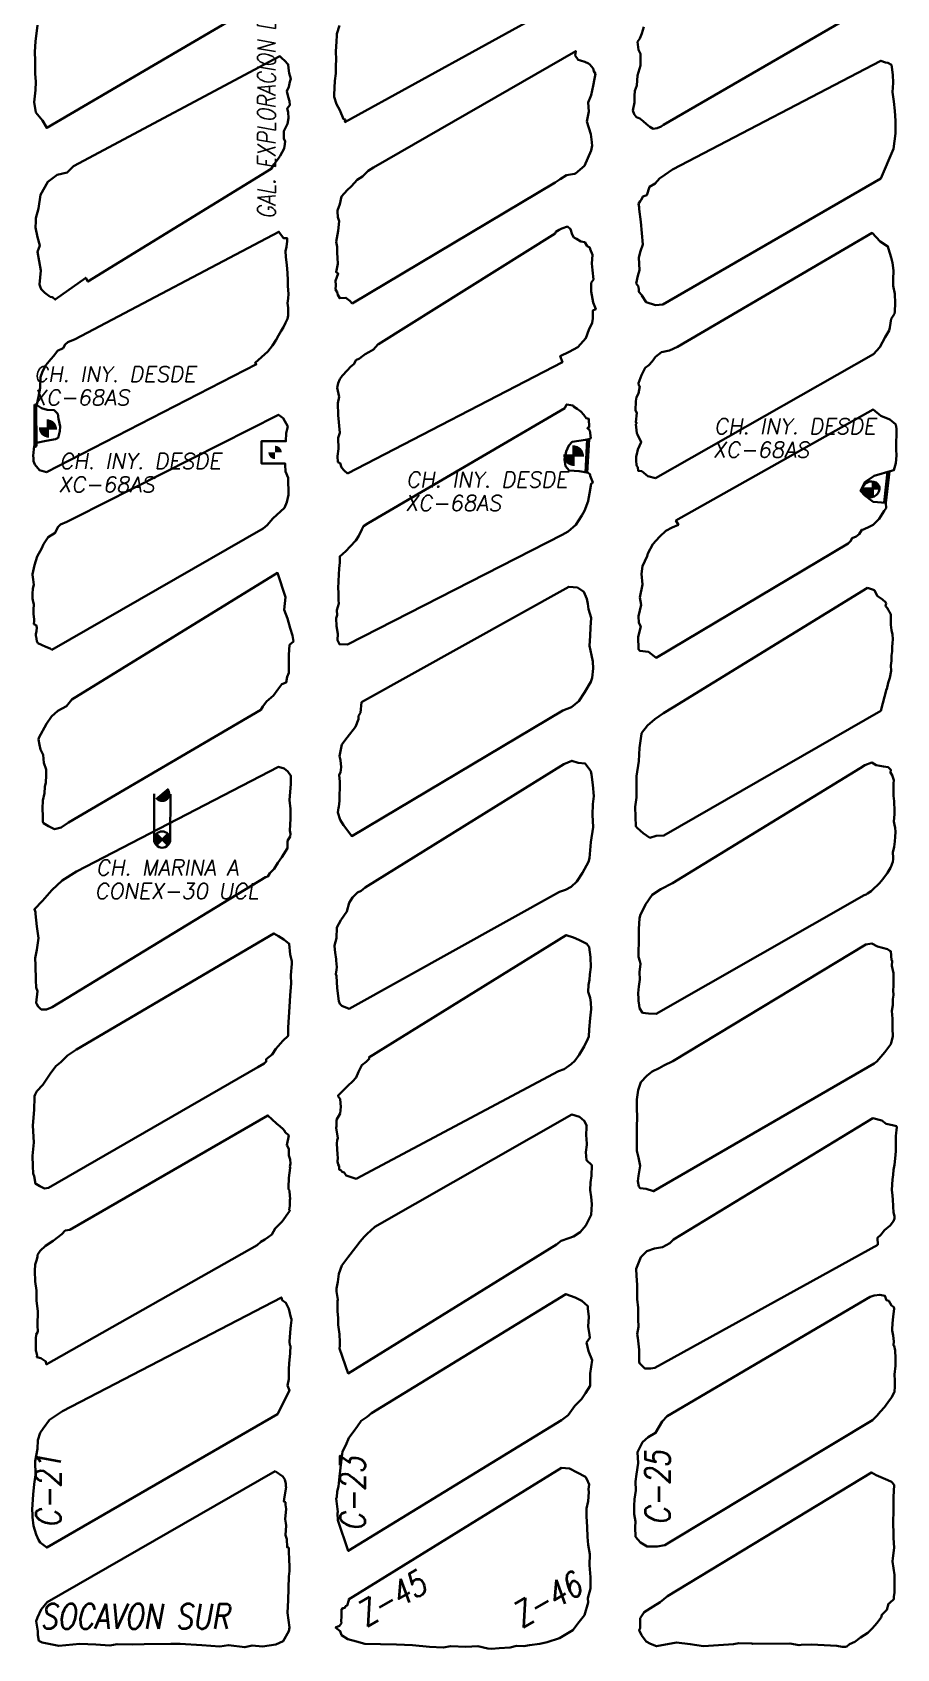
# Model space of a CAD drawing. Header units: millimetres. Extents: x -28 to 1943, y -5245 to 2752.
# Drawn here: x 468.4 to 565.8, y -802.4 to -620.3 of the extents above; entities that cross this region are included whole.
import ezdxf
from ezdxf.enums import TextEntityAlignment as Align

# ---------------------------------------------------------------- set-up
doc = ezdxf.new("R2010")
doc.units = ezdxf.units.MM
doc.linetypes.add('CONTINUA', pattern=[0])
doc.styles.add('ROMANS', font='romans.shx', dxfattribs={"width": 0.8})

msp = doc.modelspace()

# ---------------------------------------------------------------- hatches: boundary and pattern name
at = {"lineweight": 35}
for points in [[(470.113, -664.911), (471.113, -664.911, 0.4142136), (470.113, -663.911)], [(470.113, -664.911), (469.113, -664.911, 0.4142136), (470.113, -665.911)], [(528.237, -667.968, 0.0149729), (528.239, -668.037), (528.297, -668.336, 0.3221119), (529.39, -669.121), (529.39, -667.968)], [(530.543, -667.968, 0.4142136), (529.39, -666.815), (529.39, -667.968)], [(563.126, -671.674), (561.967, -671.674, 0.0172893), (561.951, -671.746, 0.1846857), (562.047, -672.26), (562.249, -672.475, 0.2221806), (563.126, -672.632)], [(563.126, -671.674), (563.885, -671.674, 0.271206), (563.498, -671.012, 0.0945277), (563.126, -670.888)]]:
    msp.add_hatch(color=256, dxfattribs=at).paths.add_polyline_path(points)
h = msp.add_hatch(color=256, dxfattribs=at)
h.paths.add_polyline_path([(495.731, -666.86), (495.731, -667.61), (496.481, -667.61, 0.4142136)])
h.paths.add_polyline_path([(495.731, -667.61), (494.981, -667.61, 0.4142136), (495.731, -668.36)])
h = msp.add_hatch(color=256, dxfattribs=at)
h.paths.add_polyline_path([(483.009, -706.106), (482.315, -706.703, 0.2180018), (483.007, -707.021)])
h.paths.add_polyline_path([(483.924, -706.106, 0.179509), (483.703, -705.509), (483.009, -706.106), (483.007, -707.021, 0.4147271)])
at = {"linetype": 'CONTINUA', "lineweight": 35}
h = msp.add_hatch(color=3, dxfattribs=at)
h.paths.add_polyline_path([(483, -711.24), (483, -711.24), (482.352, -710.594, 0.1983644), (482.085, -711.24, 0.1983644), (482.352, -711.886)])
h.paths.add_polyline_path([(483.648, -711.886, 0.1983644), (483.915, -711.24, 0.158497), (483.74, -710.702), (483, -711.24)])
h.paths.add_polyline_path([(483.74, -710.702, 0.0386522), (483.648, -710.594), (483, -711.24)])

# ---------------------------------------------------------------- linework, layer by layer
at = {"lineweight": 35}
for p, q in [((468.802, -662.254), (468.602, -662.208)), ((468.602, -662.208), (468.622, -667.03)), ((468.821, -666.913), (468.802, -662.254)), ((470.113, -665.911), (470.113, -663.911)), ((469.113, -664.911), (471.113, -664.911)), ((530.934, -666.164), (530.74, -669.86)), ((530.939, -669.895), (531.137, -666.115)), ((468.622, -667.03), (468.821, -666.913)), ((528.237, -667.968), (530.543, -667.968)), ((529.39, -669.121), (529.39, -666.815)), ((564.797, -669.808), (564.394, -673.265)), ((564.593, -673.281), (565.006, -669.749)), ((561.967, -671.674), (563.885, -671.674)), ((563.126, -672.632), (563.126, -670.888)), ((482.315, -706.703), (483.703, -705.509))]:
    msp.add_line(p, q, dxfattribs=at)
at = {"color": 3, "linetype": 'CONTINUA', "lineweight": 35}
for p, q in [((482.094, -706.104), (482.085, -711.238)), ((483.924, -706.108), (483.915, -711.242)), ((483.648, -711.886), (482.352, -710.594)), ((482.352, -711.886), (483.648, -710.594))]:
    msp.add_line(p, q, dxfattribs=at)
at = {"lineweight": 35}
for points in [[(468.945, -619.455), (468.716, -621.296), (468.631, -622.462), (468.661, -623.484), (468.669, -624.891), (468.737, -625.827), (468.712, -626.769), (468.558, -628.147), (468.752, -629.299), (469.514, -630.192), (469.982, -631.032), (494.583, -616.631)], [(503.003, -619.478), (502.702, -620.451), (502.703, -620.62), (502.676, -621.292), (502.578, -622.431), (502.603, -623.32), (502.596, -624.037), (502.572, -624.897), (502.472, -625.73), (502.45, -626.518), (502.385, -627.327), (502.404, -627.53), (502.656, -628.366), (503.018, -629.033), (503.43, -630.046), (503.654, -630.087), (503.604, -630.383), (527.402, -617.311)], [(537.3, -619.647), (537.1, -620.405), (536.88, -620.945), (536.59, -621.346), (536.729, -622.222), (536.931, -622.706), (536.955, -624.004), (536.6, -625.116), (536.536, -626.251), (536.285, -626.85), (536.27, -627.428), (536.271, -628.165), (536.074, -629.086), (536.213, -629.489), (536.454, -629.778), (536.5, -629.83), (536.869, -629.977), (537.23, -630.277), (537.595, -630.617), (537.99, -630.903), (538.359, -631.124), (538.809, -631.053), (539.257, -630.889), (539.514, -630.692), (562.399, -617.476)], [(473.343, -734.839), (473.339, -734.89), (472.344, -735.579), (471.568, -736.325), (471.015, -736.77), (470.359, -737.631), (469.545, -738.873), (468.884, -739.596), (468.674, -739.974), (468.594, -740.17), (468.6, -740.255), (468.555, -741.686), (468.425, -743.452), (468.517, -745.365), (468.378, -746.902), (468.428, -748.038), (468.458, -748.868), (468.576, -749.192), (468.735, -750.049), (468.825, -750.066), (469.189, -750.296), (469.731, -750.572), (470.199, -750.503), (493.802, -736.887), (494.507, -736.474), (494.74, -736.268), (494.743, -735.993), (495.42, -735.458), (495.83, -734.835), (496.608, -733.938), (497.199, -733.362), (497.225, -732.977), (497.204, -732.417), (497.34, -730.103), (497.428, -728.821), (497.55, -727.421), (497.492, -726.596), (497.496, -726.521), (497.605, -725.253), (497.616, -724.962), (497.449, -724.205), (497.334, -722.974), (496.706, -722.497), (496.128, -722.117), (495.606, -721.814), (473.339, -734.89), (473.339, -734.89), (473.339, -734.89)]]:
    msp.add_lwpolyline(points, dxfattribs=at)
for points in [[(470.355, -650.067), (469.777, -649.625), (469.35, -649.193), (469.26, -648.899), (469.186, -648.676), (469.331, -647.091), (468.961, -645.01), (469.203, -644.274), (468.928, -643.357), (468.735, -642.277), (468.763, -641.589), (468.77, -641.226), (469.045, -640.138), (469.264, -638.579), (470.102, -637.114), (471.177, -636.337), (472.273, -636.047), (473.02, -635.332), (496.277, -622.953), (496.452, -623.152), (496.877, -623.505), (497.149, -623.83), (497.219, -623.879), (497.228, -624.295), (497.318, -624.86), (497.49, -625.488), (497.405, -625.852), (497.281, -626.417), (497.071, -626.887), (497.194, -627.552), (497.362, -628.013), (497.381, -628.492), (497.095, -628.832), (497.219, -629.265), (497.257, -629.924), (497.117, -630.567), (496.712, -631.417), (496.709, -632.277), (496.864, -632.535), (496.847, -632.867), (496.749, -633.367), (496.317, -634.185), (496.094, -634.505), (495.629, -635.138), (495.307, -635.657), (474.628, -648.35), (474.377, -647.915), (470.942, -650.386), (470.667, -650.142), (470.611, -650.105)], [(504.409, -650.826), (527.309, -637.177), (527.871, -636.816), (528.579, -636.38), (529.511, -636.214), (529.596, -636.184), (530.62, -635.327), (531.014, -634.441), (531.392, -633.574), (531.486, -633.003), (531.445, -632.732), (531.449, -632.656), (531.34, -631.736), (530.899, -630.327), (531.094, -629.195), (531.043, -628.173), (531.356, -627.365), (531.609, -626.311), (531.744, -625.524), (531.85, -624.954), (531.686, -624.657), (531.614, -624.338), (531.209, -623.906), (531.061, -623.794), (530.672, -623.602), (530.159, -623.444), (529.891, -623.357), (529.571, -622.867), (529.643, -622.376), (506.823, -635.499), (506.239, -635.875), (505.586, -636.504), (504.97, -636.907), (504.332, -637.596), (503.847, -638.047), (503.225, -638.764), (503.015, -639.619), (502.774, -640.339), (502.761, -640.475), (502.825, -641.106), (502.97, -641.539), (502.837, -642.623), (502.639, -643.863), (502.716, -644.458), (502.746, -645.105), (502.762, -645.677), (502.808, -646.341), (502.614, -647.278), (502.851, -647.445), (502.532, -648.269), (502.584, -648.744), (502.56, -649.235), (502.728, -649.543), (502.802, -649.862), (503.015, -650.226), (503.713, -650.169), (504.178, -650.509)], [(539.44, -650.933), (564.018, -636.74), (565.478, -633.383), (565.674, -631.684), (565.708, -630.245), (565.629, -629.121), (565.5, -628.057), (565.334, -627.017), (565.428, -625.949), (565.376, -625.052), (565.268, -624.2), (565.251, -623.935), (564.836, -623.704), (564.544, -623.679), (564.054, -623.462), (540.541, -635.716), (539.677, -636.322), (539.084, -636.731), (538.608, -637.313), (537.947, -637.694), (537.65, -638.598), (537.207, -638.775), (537.066, -639.087), (536.887, -639.292), (536.708, -639.599), (536.78, -639.971), (536.789, -640.21), (536.963, -641.633), (537.09, -642.891), (537.203, -644.169), (536.921, -644.939), (536.751, -645.638), (536.842, -647.072), (536.643, -647.708), (536.457, -648.583), (536.721, -648.913), (536.744, -649.337), (536.73, -649.505), (537.093, -649.888), (537.077, -649.915), (537.58, -650.685), (538.641, -651.003)], [(469.951, -669.837), (469.951, -669.837), (493.627, -657.668), (493.472, -657.53), (494.907, -656.234), (495.449, -655.578), (495.846, -654.918), (496.102, -654.446), (496.419, -653.904), (496.663, -653.508), (496.914, -653.019), (497.118, -652.551), (497.21, -652.197), (497.202, -651.791), (497.199, -651.327), (497.137, -650.802), (497.189, -650.265), (497.247, -649.73), (497.178, -648.888), (497.157, -648.232), (497.146, -647.367), (497.039, -646.524), (496.947, -645.559), (496.911, -644.918), (497.007, -644.455), (497.077, -643.784), (497.104, -643.621), (497.086, -643.457), (496.67, -643.446), (496.164, -642.736), (473.2, -654.835), (472.38, -655.181), (472.054, -655.438), (471.82, -655.846), (471.193, -656.162), (470.8, -656.712), (470.451, -657.101), (469.889, -657.764), (469.494, -658.485), (469.279, -659.119), (469.235, -660.316), (469.07, -661.328), (468.884, -662.21), (468.955, -662.316), (469.38, -662.612), (470.048, -662.81), (470.812, -662.842), (471.223, -663.278), (471.317, -663.826), (471.513, -664.679), (471.474, -665.228), (471.265, -665.978), (470.989, -666.134), (469.921, -666.289), (468.832, -666.523), (468.798, -666.542), (468.579, -666.875), (468.455, -667.979), (468.479, -668.26), (468.51, -668.601), (468.644, -668.971), (469.178, -669.622)], [(503.884, -669.97), (528.137, -657.456), (527.892, -656.752), (528.91, -656.259), (529.882, -655.755), (530.777, -654.714), (531.102, -653.783), (531.471, -653.014), (531.572, -652.534), (531.564, -651.614), (531.892, -651.469), (531.595, -650.714), (531.365, -649.489), (531.362, -648.509), (531.623, -648.123), (531.523, -647.062), (531.448, -646.31), (531.532, -645.323), (531.272, -644.702), (531.219, -644.531), (530.907, -644.353), (530.659, -643.931), (530.19, -643.835), (529.731, -643.547), (529.425, -643.381), (529.215, -643.055), (529.059, -642.436), (528.698, -642.148), (528.072, -642.367), (527.767, -642.531), (527.373, -642.752), (527.296, -642.945), (507.411, -655.398), (507.301, -655.448), (506.839, -655.993), (506.303, -656.316), (505.882, -656.549), (505.593, -656.747), (505.234, -657.029), (504.856, -657.221), (504.647, -657.617), (504.232, -657.972), (503.902, -658.328), (503.281, -658.979), (503.027, -659.367), (502.851, -659.819), (502.741, -660.345), (502.941, -661.333), (502.795, -662.061), (502.861, -663.409), (503.05, -665.394), (502.862, -665.98), (502.885, -667.214), (502.759, -668.014), (502.823, -668.692), (503.057, -668.823), (503.235, -669.296), (503.528, -669.645)], [(538.646, -670.529), (563.196, -656.521), (563.912, -655.757), (564.514, -654.612), (564.964, -653.855), (565.052, -653.537), (565.211, -652.562), (565.56, -651.987), (565.623, -651.736), (565.657, -650.783), (565.626, -649.718), (565.433, -648.845), (565.423, -648.121), (565.47, -647.119), (565.362, -646.248), (565.184, -645.657), (565.055, -645.16), (564.889, -644.678), (564.826, -644.397), (563.971, -643.829), (563.054, -642.872), (541.117, -655.71), (540.188, -656.121), (539.311, -656.318), (538.641, -656.828), (538.262, -657.36), (537.875, -657.762), (537.481, -658.067), (537.041, -658.911), (536.707, -659.795), (536.739, -660.067), (536.854, -660.152), (536.702, -660.982), (536.497, -661.384), (536.421, -661.851), (536.375, -662.9), (536.527, -663.137), (536.396, -664.201), (536.517, -664.288), (536.4, -664.437), (536.521, -665.434), (536.598, -665.585), (536.994, -666.452), (536.642, -667.294), (536.508, -667.822), (536.432, -668.07), (536.431, -668.49), (536.497, -669.093), (536.619, -669.279), (536.656, -669.668), (537.08, -669.734), (537.773, -670.287)], [(503.902, -689.243), (528.094, -676.888), (528.786, -676.516), (529.657, -675.77), (530.33, -674.722), (530.611, -674.186), (531.034, -673.095), (531.031, -673.064), (531.182, -672.244), (531.364, -671.136), (531.549, -671.009), (531.262, -670.266), (531.265, -670.105), (531.038, -669.909), (530.884, -669.888), (530.002, -669.716), (528.902, -669.656), (528.462, -669.149), (528.377, -668.408), (528.567, -667.49), (528.837, -666.83), (529.225, -666.432), (530.737, -666.205), (531.115, -666.127), (531.349, -665.999), (531.205, -665.152), (530.945, -664.882), (531.164, -664.748), (531.119, -663.824), (530.818, -663.764), (530.557, -663.361), (530.224, -663.015), (529.781, -662.696), (529.372, -662.428), (529.328, -662.315), (528.611, -662.206), (528.386, -662.606), (527.957, -662.893), (506.212, -675.572), (505.694, -675.93), (505.514, -676.306), (505.194, -676.997), (504.846, -677.533), (504.182, -678.228), (503.728, -678.739), (503.015, -679.334), (503.042, -679.998), (502.941, -680.673), (502.925, -681.381), (502.867, -682.113), (502.829, -682.944), (502.896, -683.361), (502.892, -684.264), (502.926, -684.648), (502.713, -685.394), (502.735, -685.94), (502.605, -686.299), (502.67, -687.18), (502.823, -688.052), (502.788, -688.783), (502.983, -689.224)], [(565.342, -669.653), (565.508, -669.628), (565.722, -668.814), (565.797, -667.971), (565.75, -667.269), (565.75, -666.388), (565.791, -665.701), (565.807, -664.944), (565.725, -664.475), (565.674, -664.438), (565.034, -663.915), (564.049, -663.496), (563.188, -662.785), (540.926, -675.269), (541.211, -675.762), (540.497, -676.055), (539.789, -676.449), (539.075, -677.136), (538.342, -677.962), (537.753, -679), (537.693, -679.298), (537.167, -680.429), (537.052, -681.291), (537.163, -682.504), (536.88, -683.943), (536.999, -684.772), (536.699, -686.045), (536.766, -686.818), (536.965, -687.232), (536.671, -688.39), (536.709, -689.796), (536.866, -689.989), (537.846, -690.092), (538.692, -690.753), (560.344, -677.878), (560.621, -677.593), (560.788, -677.256), (561.244, -677.091), (561.601, -676.828), (561.905, -676.347), (562.1, -676.28), (562.784, -675.948), (563.162, -675.767), (563.856, -675.107), (564.394, -674.19), (564.646, -673.886), (564.599, -673.281), (563.154, -673.167), (562.249, -672.475), (561.762, -671.956), (562.245, -670.958), (563.301, -670.235)], [(470.545, -689.851), (494.39, -676.197), (494.839, -675.793), (495.468, -675.044), (496.78, -673.841), (497.061, -673.204), (497.231, -672.377), (497.192, -670.464), (496.909, -669.771), (496.856, -669.005), (496.862, -668.848), (494.2, -668.848), (494.2, -666.348), (496.959, -666.348), (496.995, -665.423), (497.159, -664.682), (496.654, -663.736), (496.108, -663.365), (496.108, -663.365), (473.218, -674.945), (472.233, -675.438), (471.536, -675.724), (471.235, -676.034), (470.949, -676.664), (470.15, -677.178), (469.613, -677.962), (469.417, -678.402), (468.909, -679.346), (468.623, -680.323), (468.374, -681.317), (468.373, -681.389), (468.456, -681.913), (468.523, -682.543), (468.429, -682.937), (468.376, -683.544), (468.361, -684.081), (468.426, -684.25), (468.543, -684.749), (468.48, -685.325), (468.5, -685.598), (468.486, -685.851), (468.583, -686.383), (468.557, -686.588), (468.543, -686.953), (468.78, -687.076), (468.864, -687.353), (468.835, -687.754), (468.763, -688.091), (468.763, -688.091), (468.753, -688.307), (468.778, -688.357), (468.86, -688.877), (468.949, -689.039), (468.988, -689.101), (469.388, -689.281), (469.873, -689.508), (470.36, -689.713)], [(472.425, -709.308), (494.109, -696.611), (494.364, -696.237), (494.763, -695.673), (495.548, -695.012), (496.038, -694.331), (496.501, -693.746), (496.966, -693.543), (497.103, -692.899), (497.27, -692.461), (497.287, -691.652), (497.265, -690.428), (497.375, -689.297), (497.809, -688.905), (497.682, -688.248), (497.429, -687.4), (497.137, -686.326), (496.741, -685.343), (496.898, -683.932), (496.018, -681.196), (472.81, -695.471), (472.208, -696.193), (471.228, -696.725), (470.507, -697.384), (469.941, -698.191), (469.106, -699.759), (469.056, -699.971), (469.151, -700.547), (469.289, -701.101), (469.584, -701.691), (469.652, -702.6), (469.912, -703.327), (469.931, -704.004), (469.882, -704.808), (469.755, -705.316), (469.728, -706), (469.542, -706.838), (469.505, -707.723), (469.55, -708.597), (469.546, -709.255), (469.604, -709.381), (470.165, -709.716), (470.87, -710.059), (471.622, -709.871)], [(505.379, -696.942), (505.129, -697.309), (505.152, -697.689), (504.807, -698.541), (503.858, -699.736), (503.261, -700.536), (503.013, -701.838), (503.106, -702.291), (503.195, -703.077), (503.112, -703.676), (502.973, -703.931), (503.017, -704.734), (503.015, -705.483), (503.006, -706.149), (503.002, -706.87), (502.92, -707.558), (502.892, -707.653), (502.8, -708.182), (503.085, -709.008), (503.445, -709.601), (504.383, -710.857), (528.191, -696.71), (529.164, -696.328), (530.001, -695.627), (530.639, -694.68), (531.353, -693.48), (531.488, -693.002), (531.584, -691.98), (531.554, -691.169), (531.399, -690.443), (531.188, -689.409), (531.246, -688.296), (531.291, -687.349), (531.37, -686.257), (531.07, -685.261), (530.991, -684.688), (530.894, -684.093), (530.532, -683.319), (529.823, -682.831), (528.863, -682.751), (505.462, -695.774)], [(562.529, -682.872), (540.582, -696.373), (539.539, -696.977), (538.554, -697.658), (537.711, -698.386), (537.068, -699.235), (537.032, -699.315), (536.809, -700.917), (536.733, -702.412), (536.499, -704.1), (536.497, -705.351), (536.487, -706.486), (536.354, -707.568), (536.385, -708.663), (536.407, -709.745), (536.535, -709.868), (536.919, -710.247), (537.244, -710.534), (537.996, -711.045), (538.705, -710.814), (539.585, -710.764), (564.018, -696.74), (564.693, -694.293), (564.704, -694.279), (564.881, -693.589), (565.044, -693.012), (565.194, -692.233), (565.176, -691.618), (565.254, -691.1), (565.236, -690.513), (565.298, -690.04), (565.312, -689.538), (565.353, -689.118), (565.382, -688.668), (565.339, -688.137), (565.235, -687.638), (565.182, -687.052), (565.164, -686.35), (565.162, -685.878), (564.999, -685.565), (564.87, -685.36), (564.782, -685.157), (564.58, -684.945), (564.644, -684.628), (564.581, -684.488), (564.236, -684.168), (563.624, -683.77), (563.315, -683.119)], [(470.591, -730.144), (469.975, -730.377), (469.36, -730.374), (469.013, -730.068), (468.868, -729.805), (468.807, -729.653), (468.949, -728.344), (468.81, -727.898), (468.74, -727.084), (468.713, -725.384), (468.698, -724.607), (468.877, -723.673), (469.068, -722.368), (468.855, -721.057), (468.702, -719.601), (468.729, -719.417), (468.589, -719.098), (469.507, -718.154), (470.572, -716.943), (471.723, -715.851), (473.344, -714.848), (496.103, -703.059), (496.745, -703.248), (497.181, -703.579), (497.514, -704.043), (497.527, -704.961), (497.363, -706.795), (497.478, -707.761), (497.477, -708.903), (497.399, -710.212), (497.461, -710.613), (497.431, -710.882), (497.118, -711.392), (497.124, -712.226), (496.508, -713.229), (496.043, -713.869), (495.646, -714.539), (495.153, -715.021), (494.908, -715.39), (494.652, -715.495)], [(504.095, -730.32), (527.814, -717.139), (528.487, -716.919), (529.117, -716.555), (529.743, -715.974), (530.39, -714.99), (531.066, -713.738), (531.173, -713.339), (531.345, -711.541), (531.593, -709.832), (531.51, -708.468), (531.563, -707.255), (531.668, -706.331), (531.575, -705.076), (531.41, -703.902), (531.319, -703.516), (531.241, -703.364), (530.686, -702.665), (529.9, -702.601), (529.186, -702.353), (528.291, -702.742), (505.904, -716.635), (505.426, -717.006), (505.025, -717.217), (504.476, -717.779), (504.093, -718.388), (503.823, -719.351), (503.129, -720.338), (502.703, -721.135), (502.644, -722.361), (502.43, -723.161), (502.425, -723.251), (502.505, -723.958), (502.614, -724.709), (502.603, -724.865), (502.691, -725.633), (502.669, -725.922), (502.57, -726.394), (502.656, -726.596), (502.744, -727.986), (502.908, -729.464), (503.041, -729.77), (503.276, -729.975)], [(562.148, -717.509), (562.376, -717.419), (562.516, -717.338), (562.944, -717.056), (563.282, -716.728), (563.617, -716.402), (563.883, -716.142), (564.247, -715.717), (564.778, -714.989), (565.117, -714.421), (565.161, -714.338), (565.38, -713.733), (565.417, -713.437), (565.413, -713.245), (565.389, -712.717), (565.552, -712.05), (565.628, -711.461), (565.654, -710.929), (565.673, -710.38), (565.644, -709.903), (565.567, -709.594), (565.515, -709.215), (565.534, -708.789), (565.578, -708.391), (565.562, -708.099), (565.581, -707.688), (565.555, -707.267), (565.538, -706.91), (565.489, -706.614), (565.457, -706.301), (565.463, -705.886), (565.466, -705.305), (565.478, -704.911), (565.495, -704.535), (565.336, -704.103), (565.329, -703.969), (565.123, -703.695), (565.18, -703.389), (564.848, -703.065), (564.341, -702.996), (563.496, -702.865), (563.032, -702.557), (562.244, -702.844), (561.698, -703.182), (540.545, -716.142), (539.247, -716.834), (538.253, -717.467), (537.487, -718.556), (536.909, -719.816), (536.821, -720.147), (536.737, -721.289), (536.736, -722.029), (536.76, -722.932), (536.712, -723.742), (536.712, -724.452), (536.843, -724.931), (536.923, -725.232), (536.817, -726.201), (536.854, -727.019), (536.74, -727.806), (536.672, -728.536), (536.694, -729.173), (536.723, -729.404), (536.785, -729.89), (536.823, -730.239), (537.174, -730.757), (537.842, -730.847), (538.705, -730.893)], [(504.857, -749.484), (527.674, -737.333), (528.342, -737.126), (529.116, -736.546), (529.54, -736.178), (530.008, -735.49), (530.585, -734.558), (530.994, -733.699), (531.102, -733.438), (531.156, -732.638), (531.258, -731.37), (531.379, -730.355), (531.338, -729.619), (531.259, -729.062), (531.044, -728.4), (531.076, -727.625), (531.184, -727.04), (531.209, -726.434), (531.33, -725.615), (531.295, -724.501), (531.158, -723.352), (530.903, -722.976), (529.985, -722.524), (529.39, -722.276), (528.573, -722.005), (506.312, -735.817), (506.374, -735.908), (506.019, -736.297), (505.5, -736.655), (505.141, -737.406), (504.861, -738.056), (504.444, -738.523), (503.989, -738.96), (503.534, -739.426), (502.822, -740.119), (503.08, -740.486), (503.146, -741.374), (503.09, -742.098), (502.673, -742.831), (502.642, -743.543), (502.635, -743.745), (502.823, -744.904), (502.732, -745.106), (502.691, -745.486), (502.775, -746.743), (502.791, -747.096), (502.787, -747.528), (502.827, -747.845), (502.973, -748.053), (502.97, -748.426), (503.194, -748.545), (503.281, -748.669), (503.526, -748.769), (503.766, -749.087)], [(563.289, -736.488), (538.405, -750.877), (537.578, -750.595), (536.896, -750.528), (536.757, -750.322), (536.654, -749.724), (536.725, -749.14), (536.888, -747.995), (536.694, -747.088), (536.54, -746.309), (536.532, -745.315), (536.516, -744.266), (536.529, -743.564), (536.546, -742.559), (536.541, -741.48), (536.534, -740.554), (536.668, -739.497), (536.991, -738.59), (537.649, -737.853), (538.251, -737.388), (539.026, -737.002), (539.578, -736.706), (540.583, -736.203), (562.341, -723.063), (563.022, -722.963), (563.647, -723.278), (564.231, -723.445), (564.803, -723.606), (565.044, -723.794), (565.146, -723.825), (565.234, -724.83), (565.326, -724.897), (565.292, -725.471), (565.479, -726.303), (565.476, -726.749), (565.461, -727.198), (565.457, -727.752), (565.409, -728.215), (565.466, -728.776), (565.384, -729.235), (565.376, -729.914), (565.288, -730.557), (565.352, -731.458), (565.341, -732.561), (565.381, -733.376), (565.382, -733.416), (565.383, -733.448), (565.213, -734.15), (565.164, -734.286), (564.835, -734.749), (564.502, -735.206), (564.028, -735.716), (563.585, -736.256)], [(469.906, -770.384), (493.724, -756.942), (494.12, -756.588), (494.575, -756.319), (494.938, -756.032), (495.355, -755.737), (495.734, -755.087), (496.541, -754.295), (497.358, -753.125), (497.398, -753.073), (497.328, -752.955), (497.396, -752.536), (497.414, -751.87), (497.416, -751.697), (497.39, -751.419), (497.34, -750.81), (497.263, -750.659), (497.248, -750.448), (497.29, -749.359), (497.418, -748.248), (497.414, -748.126), (497.458, -747.747), (497.416, -747.306), (497.29, -746.857), (497.272, -746.094), (497.044, -745.688), (497.283, -744.587), (496.832, -744.194), (496.837, -744.091), (496.589, -743.823), (496.288, -743.593), (495.875, -743.245), (494.927, -742.338), (472.591, -755.223), (472.067, -755.317), (471.685, -755.694), (470.722, -756.461), (469.847, -757.028), (469.231, -757.602), (468.961, -758.052), (468.941, -758.214), (468.874, -758.574), (468.669, -759.138), (468.627, -759.832), (468.686, -761.054), (468.813, -762.069), (468.837, -763.196), (468.979, -764.416), (468.929, -765.961), (468.982, -766.706), (468.795, -767.038), (468.738, -767.523), (468.75, -768.451), (468.772, -768.812), (468.785, -768.954), (468.785, -768.954), (468.891, -769.393), (468.858, -769.576), (469.301, -769.702), (469.899, -770.062)], [(502.989, -768.591), (503.982, -771.402), (527.456, -756.877), (527.981, -756.462), (528.841, -756.164), (529.372, -755.967), (530.123, -755.506), (530.785, -754.734), (531.383, -753.541), (531.443, -752.342), (531.364, -751.518), (531.278, -750.755), (531.315, -749.888), (531.397, -749.145), (531.46, -747.937), (530.849, -747.389), (530.758, -746.476), (530.887, -745.66), (530.85, -744.896), (530.805, -744.672), (530.851, -743.547), (530.879, -743.496), (530.599, -742.95), (530.04, -742.502), (529.19, -742.235), (506.975, -754.893), (506.509, -755.351), (506.143, -755.62), (505.771, -755.995), (505.309, -756.533), (504.847, -757.181), (503.923, -758.351), (503.265, -759.259), (502.923, -760.176), (502.808, -761.102), (502.669, -761.819), (502.667, -762.157), (502.813, -763.067), (502.767, -763.256), (502.784, -764.39), (502.847, -765.166), (502.86, -765.946), (502.98, -766.978), (503.027, -767.879), (503.027, -768.287)], [(563.688, -756.931), (563.675, -756.123), (563.675, -756.123), (564.048, -755.77), (564.464, -755.278), (565.09, -754.745), (565.483, -754.232), (565.584, -753.946), (565.57, -753.731), (565.476, -753.227), (565.414, -752.615), (565.412, -752.487), (565.38, -751.894), (565.352, -751.331), (565.268, -750.76), (565.307, -750.121), (565.334, -749.541), (565.443, -749.009), (565.471, -748.458), (565.566, -747.899), (565.666, -747.201), (565.729, -746.373), (565.742, -745.71), (565.721, -745.44), (565.741, -744.647), (565.748, -744.319), (565.819, -743.947), (565.824, -743.701), (565.789, -743.551), (565.359, -743.422), (564.628, -743.295), (564.147, -742.907), (563.121, -742.655), (540.674, -756.328), (540.228, -756.711), (539.407, -757.167), (538.504, -757.316), (537.644, -757.63), (536.982, -758.313), (536.431, -759.628), (536.494, -760.403), (536.557, -761.43), (536.569, -763.04), (536.658, -764.017), (536.661, -765.303), (536.714, -766.16), (536.567, -766.993), (536.635, -767.402), (536.784, -768.731), (536.803, -768.899), (536.79, -770.075), (536.824, -770.257), (537.44, -770.87), (538.102, -770.838), (538.567, -770.759)], [(469.261, -790.472), (469.982, -791.032), (496.018, -776), (497.354, -773.324), (497.135, -772.772), (497.294, -772.055), (497.295, -771.923), (497.28, -771.491), (497.278, -770.95), (497.337, -770.265), (497.445, -769.165), (497.435, -769.078), (497.48, -768.304), (497.384, -768.219), (497.357, -767.816), (497.473, -766.349), (497.515, -766.008), (497.58, -765.394), (497.57, -765.295), (497.492, -765.099), (497.284, -764.115), (496.953, -763.463), (496.544, -763.151), (496.442, -762.838), (471.75, -775.645), (470.288, -776.643), (469.584, -777.63), (469.255, -778.12), (468.998, -778.913), (468.941, -779.905), (468.668, -781.303), (468.729, -782.851), (468.584, -783.883), (468.438, -785.058), (468.358, -786.729), (468.362, -787.298), (468.366, -787.598), (468.5, -788.582), (468.801, -789.575), (469.066, -790.15)], [(502.801, -787.961), (503.982, -791.402), (503.982, -791.402), (528.031, -776.673), (528.788, -776.117), (529.522, -775.07), (530.266, -774.324), (530.747, -773.622), (531.259, -772.821), (531.247, -771.434), (531.476, -769.927), (531.061, -768.899), (530.851, -767.937), (531.234, -767.404), (531.194, -767.043), (531.027, -766.126), (531.1, -765.033), (531.016, -764.09), (530.984, -763.822), (530.323, -763.236), (529.571, -762.836), (528.528, -762.474), (506.602, -775.868), (506.602, -775.868), (506.602, -775.868), (506.099, -776.285), (505.423, -776.758), (505.017, -777.333), (504.553, -778.031), (504.059, -778.665), (503.707, -779.476), (503.322, -780.205), (503.177, -781.399), (503.001, -783.033), (502.887, -784.132), (502.739, -784.716), (502.694, -785.338), (502.625, -785.496), (502.813, -786.996), (502.787, -787.145)], [(536.375, -789.837), (536.931, -790.476), (537.676, -790.923), (538.173, -790.899), (538.814, -790.905), (539.679, -790.755), (540.177, -790.465), (563.101, -776.661), (563.571, -776.173), (564.008, -775.695), (564.434, -775.192), (564.826, -774.697), (565.225, -774.113), (565.532, -773.575), (565.566, -773.49), (565.632, -772.886), (565.604, -772.365), (565.619, -772.214), (565.586, -771.514), (565.681, -770.533), (565.687, -770.446), (565.707, -769.522), (565.651, -768.975), (565.649, -768.832), (565.523, -768.29), (565.455, -768.225), (565.516, -767.809), (565.434, -767.125), (565.319, -766.556), (565.302, -766.445), (565.366, -765.751), (565.443, -765.025), (565.537, -764.092), (565.509, -763.965), (565.482, -763.896), (565.226, -763.74), (564.922, -763.236), (564.66, -763.161), (564.488, -762.65), (563.906, -762.547), (563.282, -762.612), (562.831, -762.762), (539.962, -776.235), (539.362, -776.844), (538.633, -778.117), (537.795, -778.597), (537.172, -779.146), (536.59, -780.274), (536.678, -781.514), (536.469, -782.756), (536.371, -783.585), (536.404, -784.593), (536.252, -785.577), (536.217, -786.326), (536.241, -787.282), (536.356, -788.105), (536.329, -788.743)], [(495.732, -782.425), (470.022, -797.196), (469.35, -798.012), (468.936, -798.918), (468.775, -799.312), (468.963, -800.47), (468.997, -800.918), (469.102, -801.543), (469.102, -801.543), (469.477, -801.737), (471.335, -802.115), (473.727, -801.897), (475.526, -801.958), (477.082, -802.06), (477.935, -801.912), (479.651, -801.964), (480.975, -801.903), (480.975, -801.903), (483.971, -801.877), (485.044, -801.874), (487.469, -802.016), (489.493, -802.169), (490.471, -802.032), (492.32, -802.262), (493.151, -802.072), (494.306, -802.185), (495.824, -801.958), (496.657, -801.564), (497.292, -800.444), (497.344, -800.051), (497.133, -798.372), (497.2, -796.961), (497.282, -794.278), (497.342, -793.697), (497.343, -792.951), (497.318, -792.592), (497.308, -792.08), (497.266, -791.772), (497.279, -791.122), (497.238, -791.013), (497.08, -790.989), (497.066, -790.094), (496.918, -789.646), (496.977, -788.554), (496.933, -788.28), (496.863, -787.834), (496.995, -786.677), (496.894, -786.22), (496.896, -785.926), (496.733, -785.86), (496.751, -785.587), (496.979, -784.205), (496.948, -784.181), (496.952, -783.836), (496.843, -783.375), (496.615, -783.014)], [(511.237, -802.023), (513.132, -802.208), (514.688, -802.311), (515.541, -802.163), (517.258, -802.215), (518.581, -802.154), (519.712, -802.398), (520.137, -802.428), (520.989, -802.368), (522.241, -802.28), (522.96, -802.122), (523.763, -802.14), (524.41, -802.016), (525.588, -801.88), (526.408, -801.708), (527.801, -801.257), (529.305, -800.335), (530.027, -799.417), (530.625, -798.645), (531.054, -797.225), (530.999, -796.744), (531.31, -795.631), (531.284, -794.358), (531.193, -793.014), (531.231, -791.786), (531.049, -790.723), (530.966, -789.828), (530.917, -788.731), (530.848, -787.49), (530.859, -786.646), (531.033, -785.793), (531.094, -784.783), (531.069, -784.458), (531.154, -783.93), (530.869, -783.317), (530.732, -783.074), (529.799, -782.578), (528.946, -782.112), (528.045, -782.047), (504.017, -796.874), (504.031, -796.975), (503.865, -797.553), (503.689, -797.653), (503.615, -797.823), (503.391, -797.88), (503.232, -797.984), (503.211, -798.813), (503.19, -799.311), (503.214, -799.54), (503.003, -799.84), (502.556, -800.051), (503.08, -800.444), (503.231, -800.907), (503.934, -801.354), (504.901, -801.633), (505.848, -801.874), (507.614, -801.93), (509.416, -801.967)], [(547.44, -801.936), (548.018, -801.825), (549.49, -801.831), (549.578, -801.878), (553.763, -801.828), (554.845, -802.024), (555.042, -802.001), (556.227, -801.956), (557.647, -802.036), (558.349, -802.085), (559.067, -802.095), (559.664, -802.225), (560.07, -802.213), (560.192, -802.184), (560.522, -801.928), (561.098, -801.659), (561.725, -801.183), (562.569, -800.635), (563.083, -800.104), (563.6, -799.571), (564.069, -798.899), (564.146, -798.626), (564.695, -798.05), (564.89, -797.384), (565.063, -797.271), (565.501, -796.855), (565.488, -796.594), (565.586, -796.107), (565.566, -794.09), (565.351, -792.601), (565.388, -792.211), (565.54, -791.055), (565.451, -789.924), (565.422, -787.793), (565.449, -787.286), (565.47, -785.361), (565.524, -783.969), (565.235, -783.636), (564.832, -783.431), (564.29, -783.209), (563.518, -782.882), (563.001, -782.561), (539.983, -796.517), (539.157, -797.175), (538.359, -797.664), (537.366, -798.331), (536.913, -798.995), (536.908, -799.275), (536.915, -800.127), (536.786, -800.35), (537.063, -800.924), (537.581, -801.607), (538.08, -801.89), (538.75, -802.154), (540.979, -801.714), (542.551, -801.914), (544.045, -802.148)]]:
    msp.add_lwpolyline(points, close=True, dxfattribs=at)
at = {"color": 3, "linetype": 'CONTINUA', "lineweight": 35}
msp.add_circle((483, -711.24), 0.915, dxfattribs=at)
at = {"linetype": 'Continuous', "lineweight": 35}
msp.add_arc((562.671, -671.877), 0.732, 169.67447, 234.80372, dxfattribs=at)
at = {"lineweight": 35}
for centre, radius, start, end in [((562.992, -671.935), 1.058, 116.48049, 169.67447), ((562.986, -671.924), 1.045, 60.69583, 116.48049), ((562.87, -671.648), 1.017, 293.88981, 354.09897), ((563.126, -671.674), 0.759, 354.09897, 60.69583), ((562.856, -671.615), 1.052, 234.80372, 293.88981)]:
    msp.add_arc(centre, radius, start, end, dxfattribs=at)

# ---------------------------------------------------------------- texts
at = {"linetype": 'Continuous', "lineweight": 35, "ltscale": 0.1, "style": 'ROMANS', "oblique": 10, "width": 0.8}
msp.add_text('GAL. EXPLORACION DBLO/RGTO', height=2, rotation=90, dxfattribs=at).set_placement((496.361, -624.429), align=Align.BOTTOM_CENTER)
at = {"linetype": 'Continuous', "lineweight": 35, "ltscale": 0.5, "style": 'ROMANS', "oblique": 10}
for s, p in [('CH. INY. DESDE', (468.57, -659.659)), ('XC-68AS', (468.436, -662.3)), ('CH. INY. DESDE', (545.237, -665.537)), ('XC-68AS', (545.102, -668.178)), ('CH. INY. DESDE', (471.415, -669.46)), ('XC-68AS', (471.28, -672.1)), ('CH. INY. DESDE', (510.519, -671.547)), ('XC-68AS', (510.385, -674.188)), ('CH. MARINA A', (475.539, -715.277)), ('CONEX-30 UCL', (475.404, -717.917))]:
    msp.add_text(s, height=1.75, dxfattribs=at).set_placement(p)
at = {"lineweight": 35, "style": 'ROMANS', "oblique": 10, "width": 0.8}
msp.add_text('C-21', height=2.8, rotation=90, dxfattribs=at).set_placement((471.566, -788.803))
at = {"linetype": 'Continuous', "lineweight": 35, "ltscale": 0.5, "style": 'ROMANS', "oblique": 10, "width": 0.8}
for s, rotation, p in [('C-23', 90, (505.889, -789.159)), ('C-25', 90, (540.257, -788.486)), ('Z-45', 30, (505.93, -800.071)), ('Z-46', 30, (523.49, -800.188))]:
    msp.add_text(s, height=2.8, rotation=rotation, dxfattribs=at).set_placement(p)
msp.add_text('SOCAVON SUR', height=2.8, dxfattribs=at).set_placement((469.261, -800.18))

doc.saveas('drawing.dxf')
